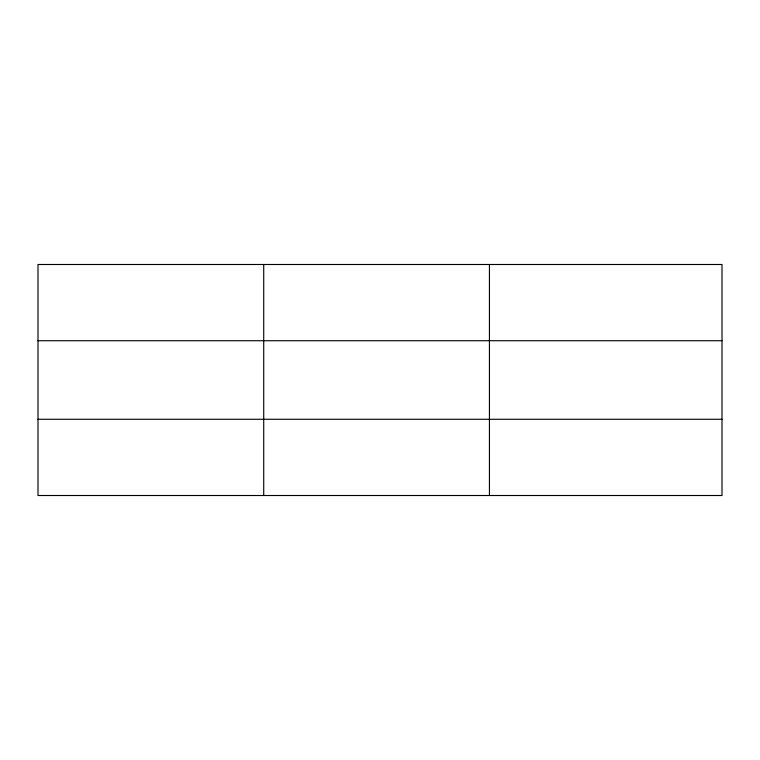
<?xml version="1.0" encoding="UTF-8"?>
<svg xmlns="http://www.w3.org/2000/svg" width="760" height="760" viewBox="0 0 760 760"><rect width="100%" height="100%" fill="white"/><g stroke="black" fill="none" stroke-linecap="round" stroke-linejoin="round"><path stroke-width="1.14" d="M263.72 495.51L263.72 264.49M489.44 495.51L489.44 264.49M722 340.727L722 264.49L38 264.49L38 495.51L722 495.51L722 340.727L38 340.727M38 419.273L722 419.273"/></g></svg>
